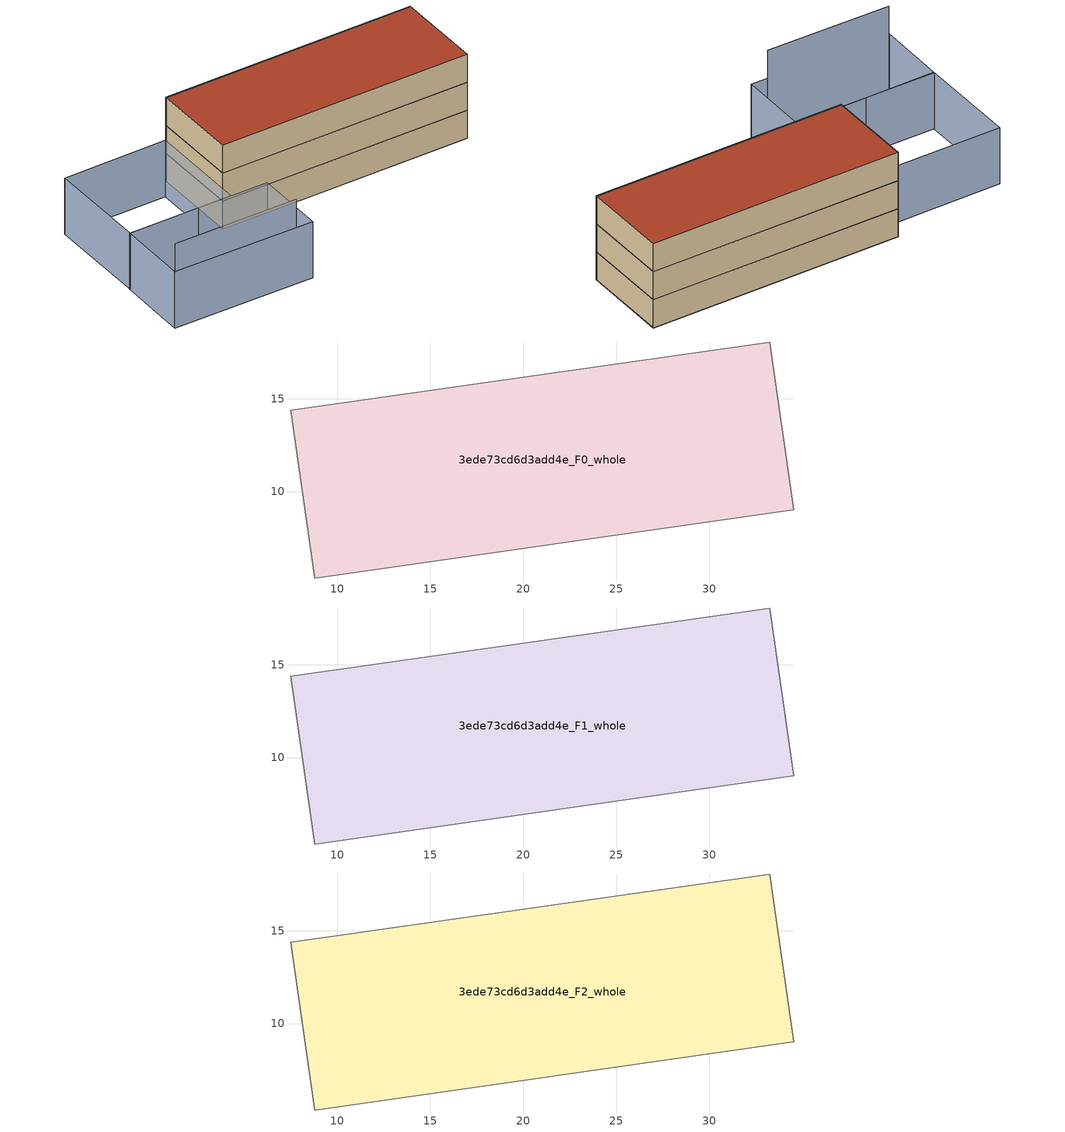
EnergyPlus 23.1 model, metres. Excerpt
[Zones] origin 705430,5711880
3ede73cd6d3add4e_F0_whole
 floor ground (EU_floor_Construction): 34.55,9.03 33.26,18.04 7.49,14.37 8.79,5.35 z0
 wall adiabatic (EU_wall_Construction): 7.49,14.37 33.26,18.04 34.55,9.03 8.79,5.35 7.49,14.37 z0:3
3ede73cd6d3add4e_F1_whole
 floor to 3ede73cd6d3add4e_F0_whole (EU_floor_Construction): 34.54,9.03 33.26,18.04 7.49,14.37 8.78,5.35 z3
 wall adiabatic (EU_wall_Construction): 7.49,14.37 33.26,18.04 34.55,9.03 8.79,5.35 7.49,14.37 z3:6
3ede73cd6d3add4e_F2_whole
 floor to 3ede73cd6d3add4e_F1_whole (EU_floor_Construction): 34.54,9.03 33.26,18.04 7.49,14.37 8.78,5.35 z6
 wall adiabatic (EU_wall_Construction): 7.49,14.37 33.26,18.04 34.55,9.03 8.79,5.35 7.49,14.37 z6:9
 roof outside (EU_roof_Construction): 33.26,18.04 34.55,9.03 8.79,5.35 7.49,14.37 z9
shading: -1.72,-6.85 10.99,-5.15 z0:9; 12.68,-4.93 -1.75,-6.85 / -1.75,-6.85 -2.72,0.41 / -2.72,0.41 11.72,2.33 / 11.72,2.33 12.68,-4.93 / 7.89,1.85 -2.72,0.35 / -2.72,0.35 -4.19,10.74 / -4.19,10.74 6.42,12.24 / 6.42,12.24 7.89,1.85 z0:6
[Building]
EU S2 Campaign: North Axis=0; Terrain=City; Solar Distribution=FullExterior
[Site:Location]
London: Latitude=51.5; Longitude=-0.5; Time Zone=0; Elevation=25
[SizingPeriod:WeatherFileDays]
AnnualSizingPeriod: Begin Month=1; Begin Day of Month=1; End Month=12; End Day of Month=31; Day of Week for Start Day=Monday; Use Weather File Daylight Saving Period=No; Use Weather File Rain and Snow Indicators=No
[MATERIAL]
EU_InternalMass_Material: Roughness=MediumRough; Thickness=0.1; Conductivity=1; Density=1800; Specific Heat=900; Thermal Absorptance=0.9; Solar Absorptance=0.7; Visible Absorptance=0.7
[MATERIAL:NOMASS] Roughness=MediumRough; Thermal Absorptance=0.9; Solar Absorptance=0.7; Visible Absorptance=0.7
Name | Thermal Resistance
EU_wall_NoMass | 1.04674
EU_roof_NoMass | 4.32442
EU_floor_NoMass | 2.04616
[CONSTRUCTION]
EU_wall_Construction: EU_wall_NoMass
EU_roof_Construction: EU_roof_NoMass
EU_floor_Construction: EU_floor_NoMass
EU_InternalMass_Construction: EU_InternalMass_Material
[ZONE] Type=1; Multiplier=1; Ceiling Height=autocalculate; Floor Area=autocalculate; Part of Total Floor Area=Yes
Name | Volume
3ede73cd6d3add4e_F0_whole | 711.328
3ede73cd6d3add4e_F1_whole; 3ede73cd6d3add4e_F2_whole | 711.327
[INTERNALMASS] Construction=EU_InternalMass_Construction; Surface Area=237.109
Name | Zone or ZoneList
3ede73cd6d3add4e_F0_whole_EU_InternalMass | 3ede73cd6d3add4e_F0_whole
3ede73cd6d3add4e_F1_whole_EU_InternalMass | 3ede73cd6d3add4e_F1_whole
3ede73cd6d3add4e_F2_whole_EU_InternalMass | 3ede73cd6d3add4e_F2_whole
[OTHEREQUIPMENT] Fuel Type=Electricity; Design Level Calculation Method=Watts/Area; Power per Zone Floor Area=1; Fraction Latent=0; Fraction Radiant=0; Fraction Lost=0; Carbon Dioxide Generation Rate=0; EndUse Subcategory=EU_Step8_InternalGains
Name | Zone or ZoneList or Space or SpaceList | Schedule
EU_Step8_InternalGain_3ede73cd6d3add4e_F0_whole_f000 | 3ede73cd6d3add4e_F0_whole | EU_Step8_GainSchedule_3ede73cd6d3add4e_F0_whole_f000
EU_Step8_InternalGain_3ede73cd6d3add4e_F1_whole_f000 | 3ede73cd6d3add4e_F1_whole | EU_Step8_GainSchedule_3ede73cd6d3add4e_F1_whole_f000
EU_Step8_InternalGain_3ede73cd6d3add4e_F2_whole_f000 | 3ede73cd6d3add4e_F2_whole | EU_Step8_GainSchedule_3ede73cd6d3add4e_F2_whole_f000
[ZONEVENTILATION:DESIGNFLOWRATE] Schedule=EU_AlwaysOn; Design Flow Rate Calculation Method=AirChanges/Hour; Air Changes per Hour=0.488719; Ventilation Type=Natural; Fan Pressure Rise=0; Fan Total Efficiency=1; Constant Term Coefficient=1; Temperature Term Coefficient=0; Velocity Term Coefficient=0; Velocity Squared Term Coefficient=0; Minimum Indoor Temperature=-100; Maximum Indoor Temperature=100; Delta Temperature=-100; Minimum Outdoor Temperature=-100; Maximum Outdoor Temperature=100; Maximum Wind Speed=40
Name | Zone or ZoneList or Space or SpaceList
EU_ConstantAir_3ede73cd6d3add4e_F0_whole | 3ede73cd6d3add4e_F0_whole
EU_ConstantAir_3ede73cd6d3add4e_F1_whole | 3ede73cd6d3add4e_F1_whole
EU_ConstantAir_3ede73cd6d3add4e_F2_whole | 3ede73cd6d3add4e_F2_whole
[HVACTEMPLATE:THERMOSTAT] Constant Heating Setpoint=20; Constant Cooling Setpoint=50
EU_HeatOnly_3ede73cd6d3add4e_F0_whole; EU_HeatOnly_3ede73cd6d3add4e_F1_whole; EU_HeatOnly_3ede73cd6d3add4e_F2_whole
[HVACTEMPLATE:ZONE:IDEALLOADSAIRSYSTEM] System Availability Schedule=EU_AlwaysOn; Maximum Heating Supply Air Temperature=50; Minimum Cooling Supply Air Temperature=13; Maximum Heating Supply Air Humidity Ratio=0.0156; Minimum Cooling Supply Air Humidity Ratio=0.0077; Heating Limit=NoLimit; Cooling Limit=NoLimit; Heating Availability Schedule=EU_AlwaysOn; Cooling Availability Schedule=EU_CoolingOff; Dehumidification Control Type=ConstantSensibleHeatRatio; Cooling Sensible Heat Ratio=0.7; Dehumidification Setpoint=60; Humidification Control Type=None; Humidification Setpoint=30; Outdoor Air Method=None; Outdoor Air Flow Rate per Person=0.00944; Outdoor Air Flow Rate per Zone Floor Area=0; Outdoor Air Flow Rate per Zone=0; Demand Controlled Ventilation Type=None; Outdoor Air Economizer Type=NoEconomizer; Heat Recovery Type=None; Sensible Heat Recovery Effectiveness=0.7; Latent Heat Recovery Effectiveness=0.65
Name | Template Thermostat
3ede73cd6d3add4e_F0_whole | EU_HeatOnly_3ede73cd6d3add4e_F0_whole
3ede73cd6d3add4e_F1_whole | EU_HeatOnly_3ede73cd6d3add4e_F1_whole
3ede73cd6d3add4e_F2_whole | EU_HeatOnly_3ede73cd6d3add4e_F2_whole
[SIZING:ZONE] Zone Cooling Design Supply Air Temperature Input Method=SupplyAirTemperature; Zone Cooling Design Supply Air Temperature=13; Zone Heating Design Supply Air Temperature Input Method=SupplyAirTemperature; Zone Heating Design Supply Air Temperature=50; Zone Cooling Design Supply Air Humidity Ratio=0.008; Zone Heating Design Supply Air Humidity Ratio=0.008; Cooling Design Air Flow Method=DesignDay; Cooling Design Air Flow Rate=0; Cooling Minimum Air Flow per Zone Floor Area=0.000762; Cooling Minimum Air Flow=0; Cooling Minimum Air Flow Fraction=0.2; Heating Design Air Flow Method=DesignDay; Heating Design Air Flow Rate=0; Heating Maximum Air Flow per Zone Floor Area=0.002032; Heating Maximum Air Flow=0.141576; Heating Maximum Air Flow Fraction=0.3; Account for Dedicated Outdoor Air System=No; Dedicated Outdoor Air System Control Strategy=NeutralSupplyAir; Dedicated Outdoor Air Low Setpoint Temperature for Design=autosize; Dedicated Outdoor Air High Setpoint Temperature for Design=autosize; Zone Load Sizing Method=Sensible Load Only No Latent Load; Zone Latent Cooling Design Supply Air Humidity Ratio Input Method=HumidityRatioDifference; Zone Cooling Design Supply Air Humidity Ratio Difference=0.005; Zone Latent Heating Design Supply Air Humidity Ratio Input Method=HumidityRatioDifference; Zone Humidification Design Supply Air Humidity Ratio Difference=0.005
3ede73cd6d3add4e_F0_whole; 3ede73cd6d3add4e_F1_whole; 3ede73cd6d3add4e_F2_whole
[SCHEDULE:CONSTANT]
Name | Hourly Value
EU_AlwaysOn | 1
EU_CoolingOff | 0
[SCHEDULE:FILE] Column Number=1; Rows to Skip at Top=0; Number of Hours of Data=8760; Column Separator=Comma; Interpolate to Timestep=No; Minutes per Item=60; Adjust Schedule for Daylight Savings=Yes
Name | File
EU_Step8_GainSchedule_3ede73cd6d3add4e_F0_whole_f000 | ../../schedules/3ede73cd6d3add4e/3ede73cd6d3add4e_F0_whole_f000_gain.csv
EU_Step8_GainSchedule_3ede73cd6d3add4e_F1_whole_f000 | ../../schedules/3ede73cd6d3add4e/3ede73cd6d3add4e_F1_whole_f000_gain.csv
EU_Step8_GainSchedule_3ede73cd6d3add4e_F2_whole_f000 | ../../schedules/3ede73cd6d3add4e/3ede73cd6d3add4e_F2_whole_f000_gain.csv
